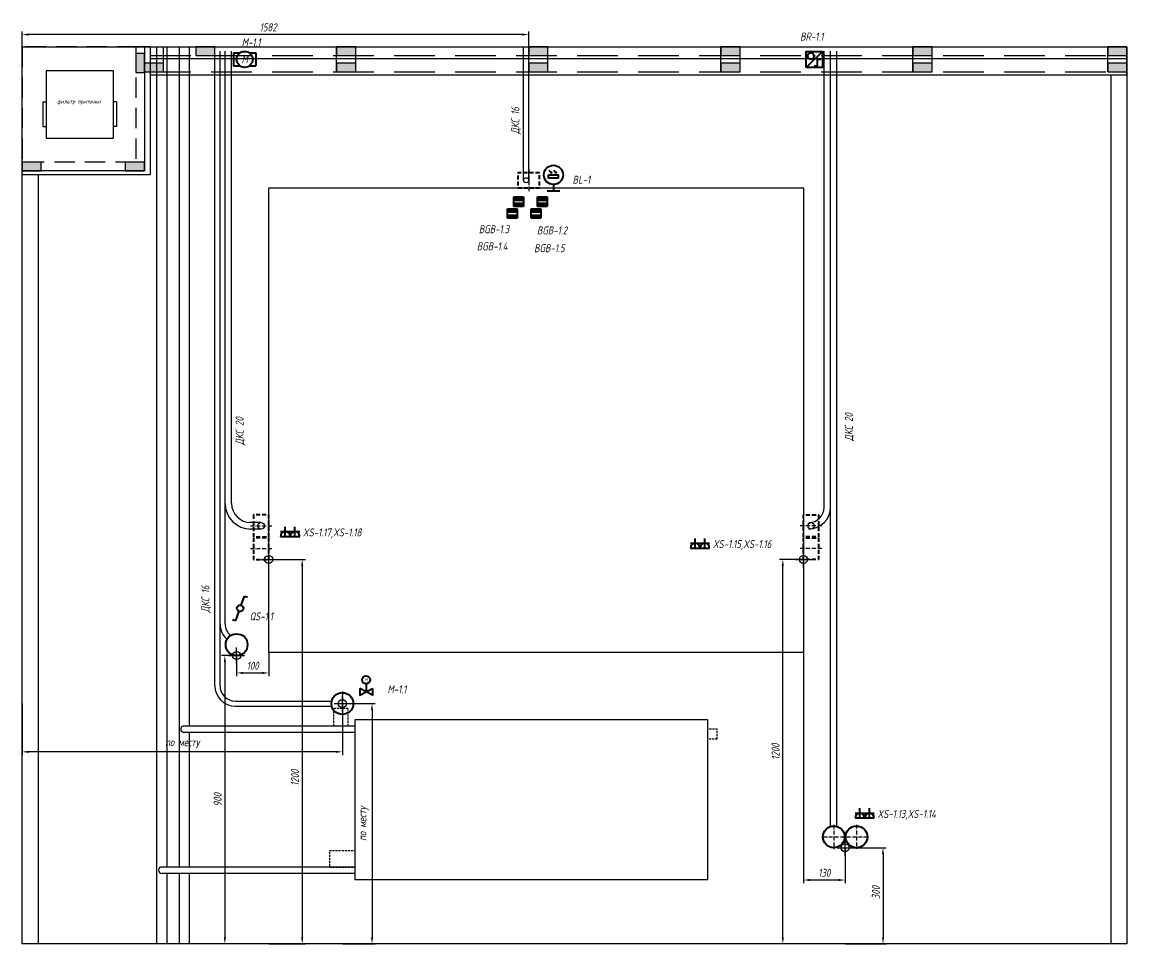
# Model space of a CAD drawing. Header units: millimetres. Extents: x -36498 to 56557, y -58468 to 154.
# Drawn here: x -26278 to -22828, y -31338 to -28461 of the extents above; entities that cross this region are included whole.
import ezdxf
from ezdxf.enums import TextEntityAlignment as Align

# ---------------------------------------------------------------- set-up
doc = ezdxf.new("R2010")
doc.units = ezdxf.units.MM
doc.header["$PDMODE"] = 34
doc.header["$PDSIZE"] = 25
doc.linetypes.add('ACAD_ISO10W100', pattern=[18.5, 12, -3, 0.5, -3])
doc.linetypes.add('DASHED', pattern=[19.05, 12.7, -6.35])
for name, color, linetype in [('01 Черновое', 7, 'Continuous'), ('02 ОВиК', 7, 'Continuous'), ('02 Розетки', 7, 'Continuous'), ('03 Потолок', 7, 'Continuous'), ('06 Авт-ка климата', 7, 'Continuous'), ('07 Авт-ка общая', 7, 'Continuous'), ('08 Пож. и техн. сигн.', 7, 'Continuous'), ('10 Перегородки', 7, 'Continuous'), ('11 Привязка размеры', 7, 'Continuous')]:
    doc.layers.add(name, color=color, linetype=linetype)
doc.styles.get("Standard").update_dxf_attribs({"font": 'Ubuntu-R.ttf'})
doc.styles.add('ГОСТ-ISOCPEUR', font='isocpeui.ttf', dxfattribs={"width": 0.8})
doc.dimstyles.new('ISO-25', dxfattribs={"dimtxt": 2.5, "dimasz": 2.5, "dimexe": 1.25, "dimexo": 0.625, "dimtad": 1, "dimtxsty": 'Standard', "dimcen": 2.5, "dimadec": 0, "dimazin": 0, "dimtfac": 1, "dimtmove": 0, "dimatfit": 3, "dimfxl": 1, "dimarcsym": 0})

# ---------------------------------------------------------------- blocks, each defined once
blk = doc.blocks.new('вентиль с электроприводом')
at = {"color": 0, "linetype": 'DASHED', "lineweight": -2}
blk.add_line((0, 2.5), (0, 0), dxfattribs=at)
at = {"color": 0, "lineweight": -2}
for points in [[(-2, 1), (-2, -1), (0, 0), (-2, 1)], [(2, 1), (2, -1), (0, 0), (2, 1)]]:
    blk.add_lwpolyline(points, dxfattribs=at)
blk.add_circle((0, 3.75), 1.25, dxfattribs=at)
at = {"color": 0, "lineweight": -2, "style": 'ГОСТ-ISOCPEUR', "width": 0.8}
blk.add_text('M', height=1, rotation=360, dxfattribs=at).set_placement((0, 3.75), align=Align.MIDDLE_CENTER)
blk = doc.blocks.new('геркон')
at = {"lineweight": -2}
for points in [[(3, 2), (3, 3), (0, 3), (0, 2)], [(3, 0), (3, 1), (0, 1), (0, 0)]]:
    blk.add_hatch(color=0, dxfattribs=at).paths.add_polyline_path(points)
at = {"color": 0, "lineweight": -2}
for p, q in [((0, 0), (0, 3)), ((0, 3), (3, 3)), ((0, 2), (3, 2)), ((0, 1), (3, 1)), ((3, 0), (0, 0)), ((3, 3), (3, 0))]:
    blk.add_line(p, q, dxfattribs=at)
blk = doc.blocks.new('фотоэлемент')
at = {"color": 0, "lineweight": -2}
for p, q in [((-1.48, 6.52), (-0.51, 5.55)), ((-0.51, 5.55), (-1.02, 5.74)), ((-0.51, 5.55), (-0.7, 6.06)), ((0.02, 6.52), (0.99, 5.55)), ((0.99, 5.55), (0.48, 5.74)), ((0.99, 5.55), (0.8, 6.06)), ((-2, 0), (2, 0)), ((0, 2), (0, 0))]:
    blk.add_line(p, q, dxfattribs=at)
blk.add_lwpolyline([(-1.5, 5), (1.5, 5), (1.5, 4), (-1.5, 4)], close=True, dxfattribs=at)
blk.add_circle((0, 5), 3, dxfattribs=at)
blk = doc.blocks.new('*D26')
at = {"layer": '11 Привязка размеры', "color": 0, "lineweight": -2, "transparency": 16777216}
for p, q in [((-23707.9, -31038.4), (-23579.4, -31038.4)), ((-23589.4, -31058.4), (-23589.4, -31318.4)), ((-23707.9, -31338.4), (-23579.4, -31338.4))]:
    blk.add_line(p, q, dxfattribs=at)
at = {"layer": '11 Привязка размеры', "color": 0, "transparency": 16777216}
for points in [[(-23586.1, -31058.4), (-23592.8, -31058.4), (-23589.4, -31038.4)], [(-23592.8, -31318.4), (-23586.1, -31318.4), (-23589.4, -31338.4)]]:
    blk.add_solid(points, dxfattribs=at)
at = {"layer": 'Defpoints', "color": 0, "transparency": 16777216}
for p in [(-23707.9, -31038.4), (-23707.9, -31338.4), (-23589.4, -31338.4)]:
    blk.add_point(p, dxfattribs=at)
at = {"layer": '11 Привязка размеры', "color": 0, "transparency": 16777216, "insert": (-23611.9, -31178.2), "char_height": 25, "attachment_point": 5, "rotation": 90, "style": 'ГОСТ-ISOCPEUR'}
blk.add_mtext('300', dxfattribs=at)
blk = doc.blocks.new('*D27')
at = {"layer": '11 Привязка размеры', "color": 0, "lineweight": -2, "transparency": 16777216}
for p, q in [((-23837.9, -30428.4), (-23837.9, -31149)), ((-23707.9, -31038.4), (-23707.9, -31149)), ((-23727.9, -31139), (-23817.9, -31139))]:
    blk.add_line(p, q, dxfattribs=at)
at = {"layer": '11 Привязка размеры', "color": 0, "transparency": 16777216}
for points in [[(-23817.9, -31135.7), (-23817.9, -31142.4), (-23837.9, -31139)], [(-23727.9, -31142.4), (-23727.9, -31135.7), (-23707.9, -31139)]]:
    blk.add_solid(points, dxfattribs=at)
at = {"layer": 'Defpoints', "color": 0, "transparency": 16777216}
for p in [(-23837.9, -30428.4), (-23707.9, -31038.4), (-23837.9, -31139)]:
    blk.add_point(p, dxfattribs=at)
at = {"layer": '11 Привязка размеры', "color": 0, "transparency": 16777216, "insert": (-23772.9, -31116.5), "char_height": 25, "attachment_point": 5, "style": 'ГОСТ-ISOCPEUR'}
blk.add_mtext('130', dxfattribs=at)
blk = doc.blocks.new('*D28')
at = {"layer": '11 Привязка размеры', "color": 0, "lineweight": -2, "transparency": 16777216}
for p, q in [((-23837.9, -30138.4), (-23912.4, -30138.4)), ((-23902.4, -31318.4), (-23902.4, -30158.4)), ((-23837.9, -31338.4), (-23912.4, -31338.4))]:
    blk.add_line(p, q, dxfattribs=at)
at = {"layer": '11 Привязка размеры', "color": 0, "transparency": 16777216}
for points in [[(-23899.1, -30158.4), (-23905.7, -30158.4), (-23902.4, -30138.4)], [(-23905.7, -31318.4), (-23899.1, -31318.4), (-23902.4, -31338.4)]]:
    blk.add_solid(points, dxfattribs=at)
at = {"layer": 'Defpoints', "color": 0, "transparency": 16777216}
for p in [(-23902.4, -30138.4), (-23837.9, -30138.4), (-23837.9, -31338.4)]:
    blk.add_point(p, dxfattribs=at)
at = {"layer": '11 Привязка размеры', "color": 0, "transparency": 16777216, "insert": (-23924.9, -30738.4), "char_height": 25, "attachment_point": 5, "rotation": 90, "style": 'ГОСТ-ISOCPEUR'}
blk.add_mtext('1200', dxfattribs=at)
blk = doc.blocks.new('*D29')
at = {"layer": '11 Привязка размеры', "color": 0, "lineweight": -2, "transparency": 16777216}
for p, q in [((-25507.9, -30138.4), (-25393.3, -30138.4)), ((-25403.3, -30158.4), (-25403.3, -31318.4)), ((-25507.9, -31338.4), (-25393.3, -31338.4))]:
    blk.add_line(p, q, dxfattribs=at)
at = {"layer": '11 Привязка размеры', "color": 0, "transparency": 16777216}
for points in [[(-25400, -30158.4), (-25406.6, -30158.4), (-25403.3, -30138.4)], [(-25406.6, -31318.4), (-25400, -31318.4), (-25403.3, -31338.4)]]:
    blk.add_solid(points, dxfattribs=at)
at = {"layer": 'Defpoints', "color": 0, "transparency": 16777216}
for p in [(-25507.9, -30138.4), (-25507.9, -31338.4), (-25403.3, -31338.4)]:
    blk.add_point(p, dxfattribs=at)
at = {"layer": '11 Привязка размеры', "color": 0, "transparency": 16777216, "insert": (-25425.8, -30819.8), "char_height": 25, "attachment_point": 5, "rotation": 90, "style": 'ГОСТ-ISOCPEUR'}
blk.add_mtext('1200', dxfattribs=at)
blk = doc.blocks.new('*D30')
at = {"layer": '11 Привязка размеры', "color": 0, "lineweight": -2, "transparency": 16777216}
for p, q in [((-26277.9, -30588.4), (-26277.9, -30748.9)), ((-25277.9, -30588.4), (-25277.9, -30748.9)), ((-25297.9, -30738.9), (-26257.9, -30738.9))]:
    blk.add_line(p, q, dxfattribs=at)
at = {"layer": '11 Привязка размеры', "color": 0, "transparency": 16777216}
for points in [[(-26257.9, -30735.6), (-26257.9, -30742.3), (-26277.9, -30738.9)], [(-25297.9, -30742.3), (-25297.9, -30735.6), (-25277.9, -30738.9)]]:
    blk.add_solid(points, dxfattribs=at)
at = {"layer": 'Defpoints', "color": 0, "transparency": 16777216}
for p in [(-26277.9, -30588.4), (-25277.9, -30588.4), (-26277.9, -30738.9)]:
    blk.add_point(p, dxfattribs=at)
at = {"layer": '11 Привязка размеры', "color": 0, "transparency": 16777216, "insert": (-25777.9, -30712.3), "char_height": 25, "attachment_point": 5, "style": 'ГОСТ-ISOCPEUR'}
blk.add_mtext('по месту', dxfattribs=at)
blk = doc.blocks.new('*D31')
at = {"layer": '11 Привязка размеры', "color": 0, "lineweight": -2, "transparency": 16777216}
for p, q in [((-25277.9, -30588.4), (-25175.2, -30588.4)), ((-25185.2, -30608.4), (-25185.2, -31318.4)), ((-25277.9, -31338.4), (-25175.2, -31338.4))]:
    blk.add_line(p, q, dxfattribs=at)
at = {"layer": '11 Привязка размеры', "color": 0, "transparency": 16777216}
for points in [[(-25181.9, -30608.4), (-25188.5, -30608.4), (-25185.2, -30588.4)], [(-25188.5, -31318.4), (-25181.9, -31318.4), (-25185.2, -31338.4)]]:
    blk.add_solid(points, dxfattribs=at)
at = {"layer": 'Defpoints', "color": 0, "transparency": 16777216}
for p in [(-25277.9, -30588.4), (-25277.9, -31338.4), (-25185.2, -31338.4)]:
    blk.add_point(p, dxfattribs=at)
at = {"layer": '11 Привязка размеры', "color": 0, "transparency": 16777216, "insert": (-25211.9, -30963.4), "char_height": 25, "attachment_point": 5, "rotation": 90, "style": 'ГОСТ-ISOCPEUR'}
blk.add_mtext('по месту', dxfattribs=at)
blk = doc.blocks.new('*D32')
at = {"layer": '11 Привязка размеры', "color": 0, "lineweight": -2, "transparency": 16777216}
for p, q in [((-25507.9, -30428.4), (-25507.9, -30502.6)), ((-25607.9, -30438.5), (-25607.9, -30502.6)), ((-25587.9, -30492.6), (-25527.9, -30492.6))]:
    blk.add_line(p, q, dxfattribs=at)
at = {"layer": '11 Привязка размеры', "color": 0, "transparency": 16777216}
for points in [[(-25587.9, -30489.3), (-25587.9, -30496), (-25607.9, -30492.6)], [(-25527.9, -30496), (-25527.9, -30489.3), (-25507.9, -30492.6)]]:
    blk.add_solid(points, dxfattribs=at)
at = {"layer": 'Defpoints', "color": 0, "transparency": 16777216}
for p in [(-25507.9, -30428.4), (-25607.9, -30438.5), (-25507.9, -30492.6)]:
    blk.add_point(p, dxfattribs=at)
at = {"layer": '11 Привязка размеры', "color": 0, "transparency": 16777216, "insert": (-25557.9, -30470.1), "char_height": 25, "attachment_point": 5, "style": 'ГОСТ-ISOCPEUR'}
blk.add_mtext('100', dxfattribs=at)
blk = doc.blocks.new('*D33')
at = {"layer": '11 Привязка размеры', "color": 0, "lineweight": -2, "transparency": 16777216}
for p, q in [((-25607.9, -30438.5), (-25654.8, -30438.5)), ((-25644.8, -30458.5), (-25644.8, -31318.4)), ((-25607.9, -31338.4), (-25654.8, -31338.4))]:
    blk.add_line(p, q, dxfattribs=at)
at = {"layer": '11 Привязка размеры', "color": 0, "transparency": 16777216}
for points in [[(-25641.4, -30458.5), (-25648.1, -30458.5), (-25644.8, -30438.5)], [(-25648.1, -31318.4), (-25641.4, -31318.4), (-25644.8, -31338.4)]]:
    blk.add_solid(points, dxfattribs=at)
at = {"layer": 'Defpoints', "color": 0, "transparency": 16777216}
for p in [(-25607.9, -30438.5), (-25644.8, -31338.4), (-25607.9, -31338.4)]:
    blk.add_point(p, dxfattribs=at)
at = {"layer": '11 Привязка размеры', "color": 0, "transparency": 16777216, "insert": (-25667.3, -30888.4), "char_height": 25, "attachment_point": 5, "rotation": 90, "style": 'ГОСТ-ISOCPEUR'}
blk.add_mtext('900', dxfattribs=at)
blk = doc.blocks.new('*D34')
at = {"layer": '11 Привязка размеры', "color": 0, "lineweight": -2, "transparency": 16777216}
for p, q in [((-26277.9, -28978.4), (-26277.9, -28490)), ((-24695.9, -28538.3), (-24695.9, -28490)), ((-24715.9, -28500), (-26257.9, -28500))]:
    blk.add_line(p, q, dxfattribs=at)
at = {"layer": '11 Привязка размеры', "color": 0, "transparency": 16777216}
for points in [[(-26257.9, -28496.7), (-26257.9, -28503.4), (-26277.9, -28500)], [(-24715.9, -28503.4), (-24715.9, -28496.7), (-24695.9, -28500)]]:
    blk.add_solid(points, dxfattribs=at)
at = {"layer": 'Defpoints', "color": 0, "transparency": 16777216}
for p in [(-26277.9, -28500), (-24695.9, -28538.3), (-26277.9, -28978.4)]:
    blk.add_point(p, dxfattribs=at)
at = {"layer": '11 Привязка размеры', "color": 0, "transparency": 16777216, "insert": (-25509.5, -28477.5), "char_height": 25, "attachment_point": 5, "style": 'ГОСТ-ISOCPEUR'}
blk.add_mtext('1582', dxfattribs=at)
blk = doc.blocks.new('розетка скрытая трехполюсная')
at = {"color": 0, "lineweight": -2}
for p, q in [((-1.5, 1.5), (1.5, 1.5)), ((-1.5, 0), (1.5, 0)), ((0, 0), (0, 3))]:
    blk.add_line(p, q, dxfattribs=at)
blk.add_arc((0, 0), 1.5, 0, 180, dxfattribs=at)
blk = doc.blocks.new('кнопка жалюзи')
at = {"color": 0, "lineweight": -2}
for p, q in [((0.35, 0.94), (1.39, 3.78)), ((1.39, 3.78), (2.34, 3.45)), ((-2.34, -3.45), (-1.39, -3.78)), ((-1.39, -3.78), (-0.35, -0.94))]:
    blk.add_line(p, q, dxfattribs=at)
blk.add_circle((0, 0), 1, dxfattribs=at)
blk = doc.blocks.new('энкодер')
at = {"color": 0, "lineweight": -2}
for p, q in [((0, 0), (5, 5)), ((2.43, 3.56), (2.2, 3.9)), ((2.43, 3.56), (2.66, 3.9)), ((2.48, 0.56), (3.48, 0.56)), ((3.48, 0.56), (3.48, 2.56)), ((3.48, 2.56), (4.48, 2.56))]:
    blk.add_line(p, q, dxfattribs=at)
blk.add_lwpolyline([(0, 0), (0, 5), (5, 5), (5, 0)], close=True, dxfattribs=at)
blk.add_circle((1.43, 3.56), 1, dxfattribs=at)
blk = doc.blocks.new('электродвигатель')
at = {"color": 0, "lineweight": -2}
for p, q in [((0, 4), (0, 0)), ((0, 4), (2, 4)), ((5, 4), (7, 4)), ((7, 4), (7, 0)), ((0, 0), (2, 0)), ((5, 0), (7, 0))]:
    blk.add_line(p, q, dxfattribs=at)
blk.add_circle((3.5, 2), 2.5, dxfattribs=at)
at = {"color": 0, "lineweight": -2, "style": 'ГОСТ-ISOCPEUR', "width": 0.8}
blk.add_text('M', height=2.5, rotation=360, dxfattribs=at).set_placement((3.5, 2), align=Align.MIDDLE_CENTER)

msp = doc.modelspace()

# ---------------------------------------------------------------- hatches: boundary and pattern name
at = {"layer": '03 Потолок', "lineweight": -2}
for points in [[(-25922.9, -28618.9), (-25895.9, -28618.9), (-25895.9, -28558.9), (-25922.9, -28558.9)], [(-25675.9, -28565.4), (-25675.9, -28538.4), (-25735.9, -28538.4), (-25735.9, -28565.4)], [(-25235.9, -28565.4), (-25235.9, -28538.4), (-25295.9, -28538.4), (-25295.9, -28565.4)], [(-24635.9, -28565.4), (-24635.9, -28538.4), (-24695.9, -28538.4), (-24695.9, -28565.4)], [(-24035.9, -28565.4), (-24035.9, -28538.4), (-24095.9, -28538.4), (-24095.9, -28565.4)], [(-23435.9, -28565.4), (-23435.9, -28538.4), (-23495.9, -28538.4), (-23495.9, -28565.4)], [(-22827.9, -28565.4), (-22827.9, -28538.4), (-22887.9, -28538.4), (-22887.9, -28565.4)], [(-25835.9, -28615.9), (-25835.9, -28588.9), (-25895.9, -28588.9), (-25895.9, -28615.9)], [(-25235.9, -28615.9), (-25235.9, -28588.9), (-25295.9, -28588.9), (-25295.9, -28615.9)], [(-24635.9, -28615.9), (-24635.9, -28588.9), (-24695.9, -28588.9), (-24695.9, -28615.9)], [(-24035.9, -28615.9), (-24035.9, -28588.9), (-24095.9, -28588.9), (-24095.9, -28615.9)], [(-23435.9, -28615.9), (-23435.9, -28588.9), (-23495.9, -28588.9), (-23495.9, -28615.9)], [(-22827.9, -28615.9), (-22827.9, -28588.9), (-22887.9, -28588.9), (-22887.9, -28615.9)], [(-26217.9, -28925.4), (-26217.9, -28898.4), (-26277.9, -28898.4), (-26277.9, -28925.4)], [(-25895.9, -28925.4), (-25895.9, -28898.4), (-25955.9, -28898.4), (-25955.9, -28925.4)]]:
    msp.add_hatch(color=252, dxfattribs=at).paths.add_polyline_path(points)

# ---------------------------------------------------------------- linework, layer by layer
at = {"layer": '01 Черновое'}
for p, q in [((-25857.9, -28538.4), (-25857.9, -31338.4)), ((-25825.9, -28538.4), (-25825.9, -31098.4)), ((-25787.9, -28538.4), (-25787.9, -31098.4)), ((-25755.9, -28538.4), (-25755.9, -30658.4)), ((-25237.9, -30658.4), (-25772.6, -30658.4)), ((-25237.9, -30678.4), (-25772.6, -30678.4)), ((-25755.9, -30678.4), (-25755.9, -31098.4)), ((-25237.9, -31098.4), (-25841.7, -31098.4)), ((-25237.9, -31118.4), (-25841.7, -31118.4)), ((-25825.9, -31118.4), (-25825.9, -31338.4)), ((-25787.9, -31118.4), (-25787.9, -31338.4)), ((-25755.9, -31118.4), (-25755.9, -31338.4))]:
    msp.add_line(p, q, dxfattribs=at)
at = {"layer": '01 Черновое', "linetype": 'DASHED', "ltscale": 0.5}
for p, q in [((-25305.4, -30603.4), (-25305.4, -30658.4)), ((-25260.4, -30603.4), (-25305.4, -30603.4)), ((-25260.4, -30603.4), (-25260.4, -30658.4))]:
    msp.add_line(p, q, dxfattribs=at)
at = {"layer": '01 Черновое'}
for points in [[(-26277.9, -28538.4), (-22827.9, -28538.4), (-22827.9, -31338.4), (-26277.9, -31338.4)], [(-25507.9, -30428.4), (-25507.9, -28978.4), (-23837.9, -28978.4), (-23837.9, -30428.4)], [(-25237.9, -31138.4), (-25237.9, -30638.4), (-24137.9, -30638.4), (-24137.9, -31138.4)]]:
    msp.add_lwpolyline(points, close=True, dxfattribs=at)
at = {"layer": '01 Черновое', "linetype": 'DASHED', "ltscale": 0.5, "flags": 128}
for points in [[(-24107.9, -30698.4), (-24107.9, -30668.4), (-24137.9, -30668.4), (-24137.9, -30698.4)], [(-25237.9, -31098.4), (-25237.9, -31048.4), (-25317.9, -31048.4), (-25317.9, -31098.4)]]:
    msp.add_lwpolyline(points, close=True, dxfattribs=at)
at = {"layer": '01 Черновое'}
for centre in [(-25772.6, -30668.4), (-25841.7, -31108.4)]:
    msp.add_arc(centre, 10, 90, 270, dxfattribs=at)
at = {"layer": '02 ОВиК', "color": 1, "linetype": 'DASHED', "lineweight": -2, "ltscale": 5}
for p, q in [((-25917.9, -28538.4), (-26277.9, -28538.4)), ((-26277.9, -28538.4), (-26277.9, -28898.4)), ((-25922.9, -28538.4), (-25922.9, -28898.4)), ((-25922.9, -28898.4), (-26277.9, -28898.4))]:
    msp.add_line(p, q, dxfattribs=at)
at = {"layer": '02 ОВиК', "color": 1, "lineweight": -2}
for p, q in [((-26212.9, -28709.6), (-26202.9, -28709.6)), ((-26212.9, -28709.6), (-26212.9, -28786.7)), ((-25982.9, -28709.6), (-25992.9, -28709.6)), ((-25982.9, -28709.6), (-25982.9, -28786.7)), ((-26212.9, -28786.7), (-26202.9, -28786.7)), ((-25982.9, -28786.7), (-25992.9, -28786.7))]:
    msp.add_line(p, q, dxfattribs=at)
at = {"layer": '02 ОВиК', "color": 1, "lineweight": -2, "flags": 128}
msp.add_lwpolyline([(-25992.9, -28823.4), (-25992.9, -28613.4), (-26202.9, -28613.4), (-26202.9, -28823.4)], close=True, dxfattribs=at)
at = {"layer": '02 Розетки', "color": 1}
for p, q in [((-25643.9, -29975.4), (-25643.9, -28551.9)), ((-25623.9, -29963.4), (-25623.9, -28551.9)), ((-23773.4, -29975.4), (-23773.4, -28551.9)), ((-23753.4, -30033.4), (-23753.4, -28551.9)), ((-23753.4, -30971.9), (-23753.4, -28551.9)), ((-23733.4, -30971.9), (-23733.4, -28551.9)), ((-25531.4, -30023.4), (-25567.9, -30023.4)), ((-25531.4, -30043.4), (-25567.9, -30043.4))]:
    msp.add_line(p, q, dxfattribs=at)
at = {"layer": '02 Розетки', "color": 1, "linetype": 'DASHED', "lineweight": 40, "flags": 128}
for points in [[(-25554.9, -29999.4), (-25554.9, -30067.4), (-25507.9, -30067.4), (-25507.9, -29999.4)], [(-23790.9, -29999.4), (-23790.9, -30067.4), (-23837.9, -30067.4), (-23837.9, -29999.4)], [(-25554.9, -30070.4), (-25554.9, -30138.4), (-25507.9, -30138.4), (-25507.9, -30070.4)], [(-23790.9, -30070.4), (-23790.9, -30138.4), (-23837.9, -30138.4), (-23837.9, -30070.4)]]:
    msp.add_lwpolyline(points, close=True, dxfattribs=at)
at = {"layer": '02 Розетки', "color": 1}
for centre in [(-25531.4, -30033.4), (-23814.4, -30033.4)]:
    msp.add_circle(centre, 10, dxfattribs=at)
at = {"layer": '02 Розетки', "color": 1, "lineweight": 40}
for centre in [(-23743.4, -31004.4), (-23672.4, -31004.4)]:
    msp.add_circle(centre, 34, dxfattribs=at)
at = {"layer": '02 Розетки', "color": 1}
for centre, radius, start, end in [((-25563.9, -29963.4), 80, 180, 270), ((-25563.9, -29963.4), 60, 180, 270), ((-23821.4, -29975.4), 48, 270, 0), ((-23821.4, -29975.4), 68, 270, 0)]:
    msp.add_arc(centre, radius, start, end, dxfattribs=at)
at = {"layer": '03 Потолок', "color": 1, "lineweight": -2}
for p, q in [((-25878.4, -28538.4), (-25917.9, -28538.4)), ((-25835.9, -28615.9), (-25835.9, -28538.4)), ((-25295.9, -28615.9), (-25295.9, -28538.4)), ((-25235.9, -28615.9), (-25235.9, -28538.4)), ((-24695.9, -28615.9), (-24695.9, -28538.4)), ((-24635.9, -28615.9), (-24635.9, -28538.4)), ((-24095.9, -28615.9), (-24095.9, -28538.4)), ((-24035.9, -28615.9), (-24035.9, -28538.4)), ((-23495.9, -28615.9), (-23495.9, -28538.4)), ((-23435.9, -28615.9), (-23435.9, -28538.4)), ((-22887.9, -28615.9), (-22887.9, -28538.4)), ((-22827.9, -28625.4), (-22827.9, -28538.4)), ((-25878.4, -28574.9), (-22827.9, -28574.9)), ((-25878.4, -28625.4), (-22827.9, -28625.4)), ((-26277.9, -28937.9), (-26277.9, -28925.4))]:
    msp.add_line(p, q, dxfattribs=at)
at = {"layer": '03 Потолок', "color": 1, "linetype": 'DASHED', "ltscale": 10}
for p, q in [((-25878.4, -28565.4), (-22827.9, -28565.4)), ((-25878.4, -28615.9), (-22827.9, -28615.9))]:
    msp.add_line(p, q, dxfattribs=at)
at = {"layer": '03 Потолок', "color": 1, "lineweight": -2, "flags": 128}
for points in [[(-25895.9, -28538.4), (-25895.9, -28925.4), (-26277.9, -28925.4)], [(-25878.4, -28538.4), (-25878.4, -28937.9), (-26277.9, -28937.9)]]:
    msp.add_lwpolyline(points, dxfattribs=at)
at = {"layer": '03 Потолок', "color": 1, "lineweight": -2}
for points in [[(-25922.9, -28618.9), (-25895.9, -28618.9), (-25895.9, -28558.9), (-25922.9, -28558.9)], [(-25675.9, -28565.4), (-25675.9, -28538.4), (-25735.9, -28538.4), (-25735.9, -28565.4)], [(-25235.9, -28565.4), (-25235.9, -28538.4), (-25295.9, -28538.4), (-25295.9, -28565.4)], [(-24635.9, -28565.4), (-24635.9, -28538.4), (-24695.9, -28538.4), (-24695.9, -28565.4)], [(-24035.9, -28565.4), (-24035.9, -28538.4), (-24095.9, -28538.4), (-24095.9, -28565.4)], [(-23435.9, -28565.4), (-23435.9, -28538.4), (-23495.9, -28538.4), (-23495.9, -28565.4)], [(-22827.9, -28565.4), (-22827.9, -28538.4), (-22887.9, -28538.4), (-22887.9, -28565.4)], [(-25835.9, -28615.9), (-25835.9, -28588.9), (-25895.9, -28588.9), (-25895.9, -28615.9)], [(-25235.9, -28615.9), (-25235.9, -28588.9), (-25295.9, -28588.9), (-25295.9, -28615.9)], [(-24635.9, -28615.9), (-24635.9, -28588.9), (-24695.9, -28588.9), (-24695.9, -28615.9)], [(-24035.9, -28615.9), (-24035.9, -28588.9), (-24095.9, -28588.9), (-24095.9, -28615.9)], [(-23435.9, -28615.9), (-23435.9, -28588.9), (-23495.9, -28588.9), (-23495.9, -28615.9)], [(-22827.9, -28615.9), (-22827.9, -28588.9), (-22887.9, -28588.9), (-22887.9, -28615.9)], [(-26217.9, -28925.4), (-26217.9, -28898.4), (-26277.9, -28898.4), (-26277.9, -28925.4)], [(-25895.9, -28925.4), (-25895.9, -28898.4), (-25955.9, -28898.4), (-25955.9, -28925.4)]]:
    msp.add_lwpolyline(points, close=True, dxfattribs=at)
at = {"layer": '06 Авт-ка климата'}
for p, q in [((-25675.9, -30532.4), (-25675.9, -28551.9)), ((-25659.9, -30532.4), (-25659.9, -28551.9)), ((-25611.9, -30580.4), (-25311, -30580.4)), ((-25611.9, -30596.4), (-25311, -30596.4))]:
    msp.add_line(p, q, dxfattribs=at)
at = {"layer": '06 Авт-ка климата', "lineweight": 40}
msp.add_circle((-25277.9, -30588.4), 34, dxfattribs=at)
at = {"layer": '06 Авт-ка климата'}
for radius in [64, 48]:
    msp.add_arc((-25611.9, -30532.4), radius, 180, 270, dxfattribs=at)
at = {"layer": '07 Авт-ка общая'}
for p, q in [((-25659.9, -30339.4), (-25659.9, -28551.9)), ((-25643.9, -30339.4), (-25643.9, -28551.9))]:
    msp.add_line(p, q, dxfattribs=at)
at = {"layer": '07 Авт-ка общая', "lineweight": 40}
msp.add_circle((-25607.9, -30404.4), 34, dxfattribs=at)
at = {"layer": '07 Авт-ка общая'}
for radius, end in [(64, 229.2745), (48, 229.8839)]:
    msp.add_arc((-25595.9, -30339.4), radius, 180, end, dxfattribs=at)
at = {"layer": '08 Пож. и техн. сигн.'}
for p, q in [((-24711.9, -28954.9), (-24711.9, -28538.4)), ((-24695.9, -28954.9), (-24695.9, -28538.4))]:
    msp.add_line(p, q, dxfattribs=at)
at = {"layer": '08 Пож. и техн. сигн.', "linetype": 'DASHED', "lineweight": 40, "flags": 128}
msp.add_lwpolyline([(-24661.9, -28931.4), (-24729.9, -28931.4), (-24729.9, -28978.4), (-24661.9, -28978.4)], close=True, dxfattribs=at)
at = {"layer": '08 Пож. и техн. сигн.'}
msp.add_circle((-24703.9, -28954.9), 8, dxfattribs=at)
at = {"layer": '10 Перегородки', "color": 3, "linetype": 'Continuous', "ltscale": 10}
for p, q in [((-22877.9, -28625.4), (-22877.9, -31338.4)), ((-26227.9, -28937.9), (-26227.9, -31338.4))]:
    msp.add_line(p, q, dxfattribs=at)
at = {"layer": '11 Привязка размеры', "linetype": 'ACAD_ISO10W100'}
for p, q in [((-24695.9, -28921.4), (-24695.9, -28988.4)), ((-25564.9, -30033.4), (-25497.9, -30033.4)), ((-23780.9, -30033.4), (-23847.9, -30033.4)), ((-25564.9, -30104.4), (-25497.9, -30104.4)), ((-23780.9, -30104.4), (-23847.9, -30104.4)), ((-25277.9, -30550.5), (-25277.9, -30626.3)), ((-23743.4, -30966.5), (-23743.4, -31042.3)), ((-23672.4, -30966.3), (-23672.4, -31042.1)), ((-23777.4, -31004.4), (-23638.4, -31004.4))]:
    msp.add_line(p, q, dxfattribs=at)
at = {"layer": '11 Привязка размеры', "lineweight": -2}
for p in [(-25507.9, -30138.4), (-23837.9, -30138.4), (-25607.9, -30438.5), (-25277.9, -30588.5), (-23707.9, -31038.4)]:
    msp.add_point(p, dxfattribs=at)

# ---------------------------------------------------------------- block references
at = {"layer": '02 Розетки', "color": 1, "lineweight": 40, "xscale": 10, "yscale": 10, "zscale": 10}
for p in [(-25456.1, -30066.5), (-25426.1, -30066.5), (-24175.9, -30102.9), (-24145.9, -30102.9), (-23661.9, -30945.2), (-23631.9, -30945.2)]:
    msp.add_blockref('розетка скрытая трехполюсная', p, dxfattribs=at)
at = {"layer": '06 Авт-ка климата', "color": 2, "lineweight": 40, "xscale": 10, "yscale": 10, "zscale": 10}
msp.add_blockref('вентиль с электроприводом', (-25203.7, -30551.7), dxfattribs=at)
at = {"layer": '07 Авт-ка общая', "lineweight": 40, "xscale": 10, "yscale": 10, "zscale": 10}
for name, p in [('электродвигатель', (-25617.9, -28597.4)), ('энкодер', (-23829, -28602.7)), ('кнопка жалюзи', (-25597, -30290.8))]:
    msp.add_blockref(name, p, dxfattribs=at)
at = {"layer": '08 Пож. и техн. сигн.', "lineweight": 40, "xscale": 10, "yscale": 10, "zscale": 10}
for name, p in [('фотоэлемент', (-24618.7, -28988)), ('геркон', (-24742.4, -29036.6)), ('геркон', (-24668.7, -29036.6)), ('геркон', (-24762.1, -29073.6)), ('геркон', (-24688.4, -29073.6))]:
    msp.add_blockref(name, p, dxfattribs=at)

# ---------------------------------------------------------------- texts
at = {"layer": '02 ОВиК', "linetype": 'Continuous', "style": 'ГОСТ-ISOCPEUR', "width": 0.8}
msp.add_text('фильтр приточки', height=12.5, dxfattribs=at).set_placement((-26168.6, -28715.5))
at = {"layer": '02 Розетки', "linetype": 'Continuous', "style": 'ГОСТ-ISOCPEUR', "width": 0.8}
for s, p in [('XS-1.17,XS-1.18', (-25401.1, -30066.5)), ('XS-1.15,XS-1.16', (-24120.9, -30102.9)), ('XS-1.13,XS-1.14', (-23606.9, -30945.2))]:
    msp.add_text(s, height=25, dxfattribs=at).set_placement(p)
at = {"layer": '02 Розетки', "color": 1, "char_height": 25, "width": 270.313, "attachment_point": 1, "rotation": 90, "style": 'ГОСТ-ISOCPEUR'}
for insert in [(-25611.2, -29781.1), (-23708.7, -29768.5)]:
    msp.add_mtext('{ДКС 20}', dxfattribs=dict(at, insert=insert))
at = {"layer": '06 Авт-ка климата', "insert": (-25718, -30304.1), "char_height": 25, "width": 270.313, "attachment_point": 1, "rotation": 90, "style": 'ГОСТ-ISOCPEUR'}
msp.add_mtext('{ДКС 16}', dxfattribs=at)
at = {"layer": '07 Авт-ка общая', "linetype": 'Continuous', "style": 'ГОСТ-ISOCPEUR', "width": 0.8}
for s, p in [('BR-1.1', (-23775.3, -28518.9)), ('M-1.1', (-25533, -28536.9)), ('M-1.1', (-25077.8, -30556.3))]:
    msp.add_text(s, height=25, dxfattribs=at).set_placement(p, align=Align.RIGHT)
msp.add_text('QS-1.1', height=25, dxfattribs=at).set_placement((-25567.3, -30328.6))
at = {"layer": '08 Пож. и техн. сигн.', "linetype": 'Continuous', "style": 'ГОСТ-ISOCPEUR', "width": 0.8}
for s, p in [('BL-1', (-24503.8, -28965.7)), ('BGB-1.3', (-24757, -29120.1)), ('BGB-1.2', (-24576, -29123.9)), ('BGB-1.4', (-24762.2, -29173.4)), ('BGB-1.5', (-24583.9, -29179.3))]:
    msp.add_text(s, height=25, dxfattribs=at).set_placement(p, align=Align.RIGHT)
at = {"layer": '08 Пож. и техн. сигн.', "insert": (-24750.2, -28810.4), "char_height": 25, "width": 270.313, "attachment_point": 1, "rotation": 90, "style": 'ГОСТ-ISOCPEUR'}
msp.add_mtext('{ДКС 16}', dxfattribs=at)

# ---------------------------------------------------------------- dimensions: what is measured, and where the dimension line sits
at = {"layer": '11 Привязка размеры'}
dim = msp.add_linear_dim(base=(-26277.9, -28500), p1=(-24695.9, -28538.3), p2=(-26277.9, -28978.4), dimstyle='ISO-25', override={"dimtxt": 25, "dimasz": 20, "dimexe": 10, "dimexo": 0, "dimgap": 10, "dimdec": 0, "dimtxsty": 'ГОСТ-ISOCPEUR'}, dxfattribs=at)
dim.commit()
dim.dimension.update_dxf_attribs({"geometry": '*D34', "text_midpoint": (-25509.5, -28500), "dimtype": 160})
for base, p1, p2, picture, middle in [((-25403.3, -31338.4), (-25507.9, -30138.4), (-25507.9, -31338.4), '*D29', (-25403.3, -30819.8)), ((-23902.4, -30138.4), (-23837.9, -31338.4), (-23837.9, -30138.4), '*D28', (-23902.4, -30738.4)), ((-23589.4, -31338.4), (-23707.9, -31038.4), (-23707.9, -31338.4), '*D26', (-23589.4, -31178.2))]:
    dim = msp.add_linear_dim(base=base, p1=p1, p2=p2, angle=90, dimstyle='ISO-25', override={"dimtxt": 25, "dimasz": 20, "dimexe": 10, "dimexo": 0, "dimgap": 10, "dimdec": 0, "dimtxsty": 'ГОСТ-ISOCPEUR'}, dxfattribs=at)
    dim.commit()
    dim.dimension.update_dxf_attribs({"geometry": picture, "text_midpoint": middle, "dimtype": 160})
for base, p1, p2, picture, middle in [((-25507.9, -30492.6), (-25607.9, -30438.5), (-25507.9, -30428.4), '*D32', (-25557.9, -30470.1)), ((-23837.9, -31139), (-23707.9, -31038.4), (-23837.9, -30428.4), '*D27', (-23772.9, -31116.5))]:
    dim = msp.add_linear_dim(base=base, p1=p1, p2=p2, dimstyle='ISO-25', override={"dimtxt": 25, "dimasz": 20, "dimexe": 10, "dimexo": 0, "dimgap": 10, "dimdec": 0, "dimtxsty": 'ГОСТ-ISOCPEUR'}, dxfattribs=at)
    dim.commit()
    dim.dimension.update_dxf_attribs({"geometry": picture, "text_midpoint": middle})
dim = msp.add_linear_dim(base=(-25644.8, -31338.4), p1=(-25607.9, -30438.5), p2=(-25607.9, -31338.4), angle=90, dimstyle='ISO-25', override={"dimtxt": 25, "dimasz": 20, "dimexe": 10, "dimexo": 0, "dimgap": 10, "dimdec": 0, "dimtxsty": 'ГОСТ-ISOCPEUR'}, dxfattribs=at)
dim.commit()
dim.dimension.update_dxf_attribs({"geometry": '*D33', "text_midpoint": (-25667.3, -30888.4)})
dim = msp.add_linear_dim(base=(-26277.9, -30738.9), p1=(-25277.9, -30588.4), p2=(-26277.9, -30588.4), text='по месту', dimstyle='ISO-25', override={"dimtxt": 25, "dimasz": 20, "dimexe": 10, "dimexo": 0, "dimgap": 10, "dimdec": 0, "dimtxsty": 'ГОСТ-ISOCPEUR'}, dxfattribs=at)
dim.commit()
dim.dimension.update_dxf_attribs({"geometry": '*D30', "text_midpoint": (-25777.9, -30738.9), "dimtype": 160})
dim = msp.add_linear_dim(base=(-25185.2, -31338.4), p1=(-25277.9, -30588.4), p2=(-25277.9, -31338.4), angle=90, text='по месту', dimstyle='ISO-25', override={"dimtxt": 25, "dimasz": 20, "dimexe": 10, "dimexo": 0, "dimgap": 10, "dimdec": 0, "dimtxsty": 'ГОСТ-ISOCPEUR'}, dxfattribs=at)
dim.commit()
dim.dimension.update_dxf_attribs({"geometry": '*D31', "text_midpoint": (-25211.9, -30963.4)})

doc.saveas('drawing.dxf')
